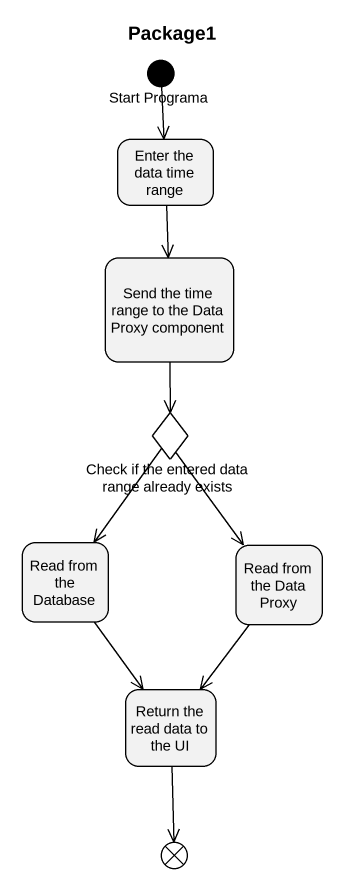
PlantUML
@startuml
title Package1
hide empty description
state "Start Programa" as Start_Programa <<start>>
state "Enter the data time range" as Enter_the_data_time_range
state "Send the time range to the Data Proxy component" as Send_the_time_range_to_the
state "Check if the entered data range already exists" as Check_if_the_entered_data <<choice>>
state "Read from the Database" as Read_from_the_Database
state "Read from the Data Proxy" as Read_from_the_Data_Proxy
state "Return the read data to the UI" as Return_the_read_data_to_the
state flowfinal1 <<end>>
Start_Programa --> Enter_the_data_time_range
Enter_the_data_time_range --> Send_the_time_range_to_the
Send_the_time_range_to_the --> Check_if_the_entered_data
Check_if_the_entered_data --> Read_from_the_Database
Check_if_the_entered_data --> Read_from_the_Data_Proxy
Read_from_the_Database --> Return_the_read_data_to_the
Read_from_the_Data_Proxy --> Return_the_read_data_to_the
Return_the_read_data_to_the --> flowfinal1
@enduml
